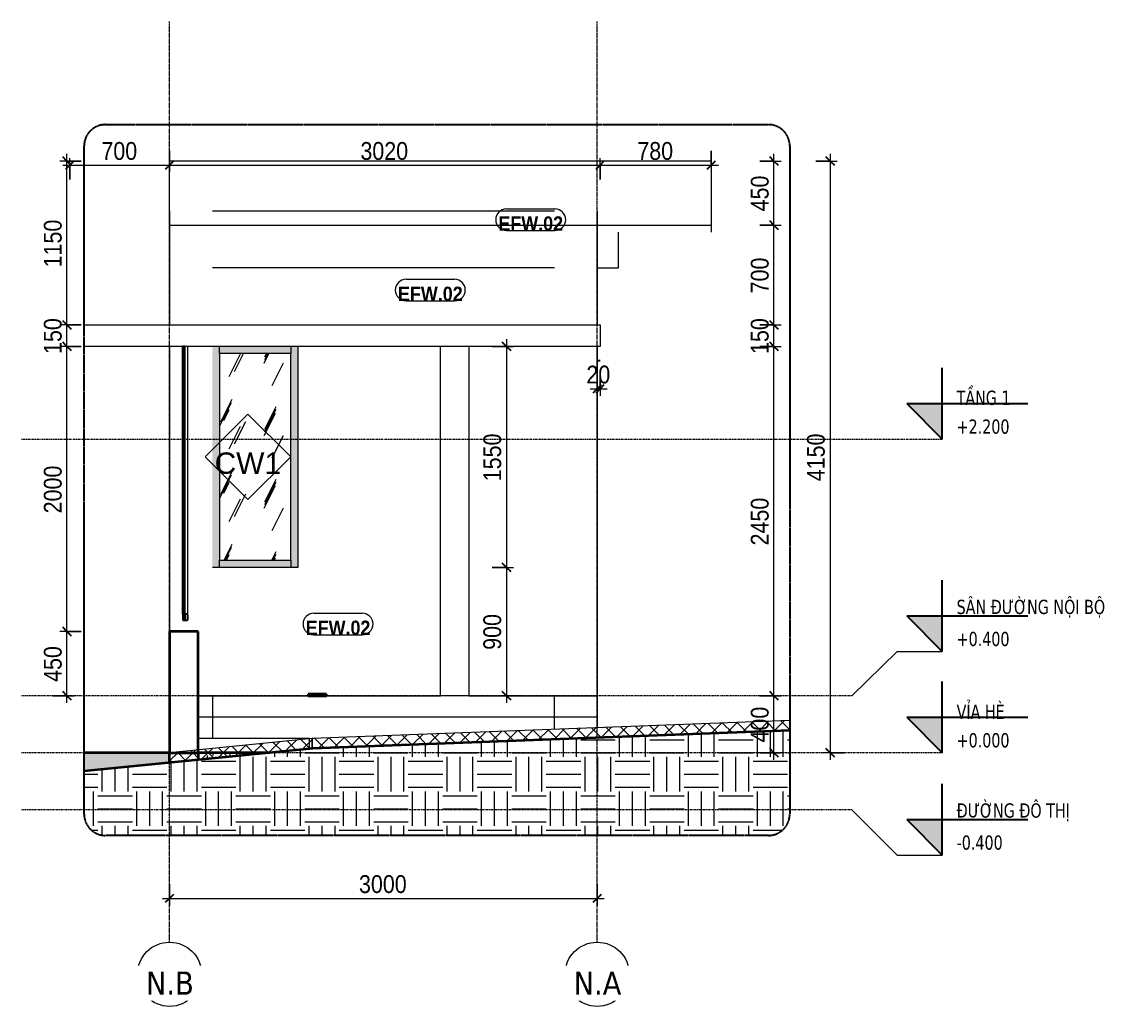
# Model space of a CAD drawing. Header units: millimetres. Extents: x 67230 to 175545, y -2320 to 85793.
# Drawn here: x 101937 to 109533, y -1779 to 5127 of the extents above; entities that cross this region are included whole.
import ezdxf

# ---------------------------------------------------------------- set-up
doc = ezdxf.new("R2010")
doc.units = ezdxf.units.MM
for name, pattern in [('Centre', [31.75, 6.35, -4.7625, 15.875, -4.7625]), ('Grid Line', [22.225, 12.7, -3.175, 3.175, -3.175]), ('Hidden', [7.14375, 4.7625, -2.38125])]:
    doc.linetypes.add(name, pattern=pattern)
for name, color, linetype, lineweight in [('A-ANNO-DIMS', 211, 'Continuous', 9), ('A-ANNO-DIMS-50', 211, 'Continuous', 9), ('A-ANNO-NOTE', 131, 'Continuous', 9), ('A-DETL-GENF', 92, 'Continuous', 18), ('A-DETL-GENF-2', 92, 'Hidden', 25), ('A-DETL-GENF-3', 9, 'Continuous', 18), ('A-DETL-MEDM', 33, 'Continuous', 35), ('A-DOOR', 31, 'Continuous', 18), ('A-DOOR-1', 31, 'Continuous', 25), ('A-FLOR', 192, 'Continuous', 18), ('A-FLOR-FNSH-1', 7, 'Continuous', 18), ('A-FLOR-FNSH-2', 250, 'Continuous', 35), ('A-FLOR-HRAL-3', 55, 'Continuous', 18), ('A-FLOR-HRAL-4', 135, 'Continuous', 25), ('A-FLOR-LEVL', 51, 'Continuous', 9), ('A-FLOR-LEVL-1', 51, 'Continuous', 25), ('A-FLOR-LEVL-2', 51, 'Centre', 9), ('A-FLOR-MCUT', 51, 'Continuous', 18), ('A-FLOR-PATT', 8, 'Continuous', 50), ('A-FLOR-PATT-1', 8, 'Continuous', 18), ('A-GLAZ-CURT', 52, 'Continuous', 18), ('A-GLAZ-CURT-2', 254, 'Continuous', 18), ('A-GLAZ-CWMG', 51, 'Continuous', 18), ('A-GLAZ-CWMG-2', 254, 'Continuous', 18), ('A-WALL', 113, 'Continuous', 18), ('A-WALL-3', 250, 'Continuous', 35), ('A-WALL-IDEN', 211, 'Continuous', 9), ('S-BEAM', 12, 'Continuous', 18), ('S-COLS', 52, 'Continuous', 18), ('S-GRID-1', 1, 'Grid Line', 9), ('S-GRID-IDEN', 1, 'Continuous', 9)]:
    doc.layers.add(name, color=color, linetype=linetype, lineweight=lineweight)
doc.styles.add('Arial_2', font='arial.ttf', dxfattribs={"height": 150})
doc.styles.add('Arial_B', font='arialbd.ttf', dxfattribs={"width": 0.9, "height": 100})
doc.styles.add('Tahoma_B', font='tahomabd.ttf', dxfattribs={"height": 162.5})
doc.styles.add('Tahoma_B_1', font='tahomabd.ttf', dxfattribs={"width": 0.85, "height": 100})
doc.styles.add('UTM Avo', font='', dxfattribs={"width": 0.9, "height": 125})
doc.styles.get('UTM Avo').set_extended_font_data('UTM Avo')
doc.dimstyles.new('1_Dim_chi_tiet_2_5_1', dxfattribs={"dimscale": 304.8, "dimtxt": 124.912619, "dimasz": 0.19685, "dimexe": 0.164042, "dimexo": 0.0625, "dimgap": 0.016404, "dimtad": 1, "dimdec": 0, "dimrnd": 5, "dimzin": 0, "dimdsep": 46, "dimtxsty": 'UTM Avo', "dimblk1": 'OBLIQUE', "dimblk2": 'OBLIQUE', "dimsah": 1, "dimcen": 0.09, "dimdle": 0.164042, "dimazin": 0, "dimtfac": 1, "dimtdec": 4, "dimtix": 1, "dimtmove": 0, "dimatfit": 3, "dimfxl": 0.328084, "dimfxlon": 1, "dimtvp": 1, "dimtolj": 1, "dimtzin": 0, "dimarcsym": 2})
pattern_1 = [(45, (182794.73, 0), (-53.03301, 53.03301), []), (135, (182794.73, 0), (-53.03301, -53.03301), [])]

# ---------------------------------------------------------------- blocks, each defined once
blk = doc.blocks.new('System Panel - Glazed-4717077-TKCS_NHÀ BẢO VỆ - MẶT ĐỨNG 3')
at = {"layer": 'A-GLAZ-CURT-2'}
h = blk.add_hatch(dxfattribs=at)
h.set_pattern_fill('FP_16', color=256, style=0, pattern_type=2)
h.set_pattern_definition([(63.435, (-4001.9, 34.78), (-0.0009, 508.0002), [177.488, -958.435]), (63.435, (-4509.9, 34.78), (-0.0009, 508.0002), [177.488, -958.435]), (63.435, (-3758.73, 132.92), (-0.0009, 508.0002), [177.488, -958.435]), (63.435, (-4266.73, 132.92), (-0.0009, 508.0002), [177.488, -958.435]), (63.435, (-3795.53, 98.28), (-0.0009, 508.0002), [177.488, -958.435]), (63.435, (-4303.53, 98.28), (-0.0009, 508.0002), [177.488, -958.435]), (63.435, (-3833.05, 296.7), (-0.0009, 508.0002), [86.267, -1049.655]), (63.435, (-4341.05, 296.7), (-0.0009, 508.0002), [86.267, -1049.655]), (63.435, (-3857.6, 265.98), (-0.0009, 508.0002), [177.488, -958.435]), (63.435, (-4365.6, 265.98), (-0.0009, 508.0002), [177.488, -958.435]), (63.435, (-3853.26, 288.03), (-0.0009, 508.0002), [177.488, -958.435]), (63.435, (-4361.26, 288.03), (-0.0009, 508.0002), [177.488, -958.435]), (63.435, (-4058.21, 191.31), (-0.0009, 508.0002), [177.488, -958.435]), (63.435, (-4566.21, 191.31), (-0.0009, 508.0002), [177.488, -958.435]), (63.435, (-4053.88, 217.3), (-0.0009, 508.0002), [177.488, -958.435]), (63.435, (-4561.88, 217.3), (-0.0009, 508.0002), [177.488, -958.435]), (63.435, (-4052.72, 236.03), (-0.0009, 508.0002), [177.488, -958.435]), (63.435, (-4560.72, 236.03), (-0.0009, 508.0002), [177.488, -958.435])])
h.paths.add_polyline_path([(-84068.2, 1350), (-83568.2, 1350), (-83568.2, 2800), (-84068.2, 2800), (-84068.2, 1932.1)])
at = {"layer": 'A-GLAZ-CURT'}
for p, q in [((-83568.2, 2800), (-84068.2, 2800)), ((-84068.2, 2800), (-84068.2, 1350)), ((-83568.2, 1350), (-83568.2, 2800)), ((-84068.2, 1350), (-83568.2, 1350))]:
    blk.add_line(p, q, dxfattribs=at)
blk = doc.blocks.new('Rectangular Mullion - 50 x 100mm-4717075-TKCS_NHÀ BẢO VỆ - MẶT ĐỨNG 3')
at = {"layer": 'A-GLAZ-CWMG-2'}
blk.add_hatch(color=256, dxfattribs=at).paths.add_polyline_path([(-83568.2, 2800), (-83568.2, 2850), (-84068.2, 2850), (-84068.2, 2800)])
at = {"layer": 'A-GLAZ-CWMG'}
for p, q in [((-84068.2, 2800), (-84068.2, 2850)), ((-83568.2, 2850), (-83568.2, 2800))]:
    blk.add_line(p, q, dxfattribs=at)
blk = doc.blocks.new('Rectangular Mullion - 50 x 100mm-4717076-TKCS_NHÀ BẢO VỆ - MẶT ĐỨNG 3')
at = {"layer": 'A-GLAZ-CWMG-2'}
blk.add_hatch(color=256, dxfattribs=at).paths.add_polyline_path([(-84010.9, 1300), (-83568.2, 1300), (-83568.2, 1350), (-84068.2, 1350), (-84068.2, 1300)])
at = {"layer": 'A-GLAZ-CWMG'}
for p, q in [((-84068.2, 1300), (-84068.2, 1350)), ((-83568.2, 1350), (-83568.2, 1300))]:
    blk.add_line(p, q, dxfattribs=at)
blk = doc.blocks.new('Rectangular Mullion - 50 x 100mm-2035485-TKCS_NHÀ BẢO VỆ - MẶT ĐỨNG 3')
at = {"layer": 'A-GLAZ-CWMG-2'}
blk.add_hatch(color=256, dxfattribs=at).paths.add_polyline_path([(-83568.2, 1300), (-83518.2, 1300), (-83518.2, 2850), (-83568.2, 2850), (-83568.2, 1337.5)])
at = {"layer": 'A-GLAZ-CWMG'}
for p, q in [((-83568.2, 2850), (-83568.2, 2800)), ((-83568.2, 1350), (-83568.2, 1300))]:
    blk.add_line(p, q, dxfattribs=at)
blk = doc.blocks.new('Rectangular Mullion - 50 x 100mm-2035486-TKCS_NHÀ BẢO VỆ - MẶT ĐỨNG 3')
at = {"layer": 'A-GLAZ-CWMG-2'}
blk.add_hatch(color=256, dxfattribs=at).paths.add_polyline_path([(-84118.2, 1300), (-84068.2, 1300), (-84068.2, 2850), (-84118.2, 2850), (-84118.2, 1350)])
at = {"layer": 'A-GLAZ-CWMG'}
for p, q in [((-84068.2, 2800), (-84068.2, 2850)), ((-84068.2, 1300), (-84068.2, 1350))]:
    blk.add_line(p, q, dxfattribs=at)
blk = doc.blocks.new('DOOR_CW_01 CANH MO-PANEL KINH - DIG_05-1000x2200-CỬA NHÔM KÍNH-2022776-TKCS_NHÀ BẢO VỆ - MẶT ĐỨNG 3')
at = {"layer": 'A-DOOR-1'}
blk.add_line((-81418.2, 2750), (-81398.2, 2750), dxfattribs=at)
blk = doc.blocks.new('NBS_CLDPhysicalSecuritySystems_MtlMeshPnlFncngSym_CLDModsecSecurusS3_InfillPanel - NBS_CLDPhysicalSecuritySystems_MtlMeshPnlFncngSym_CLDModsecSecurusS2_InfillPanel-4716033-TKCS_NHÀ BẢO VỆ - MẶT ĐỨNG 3')
at = {"layer": 'A-FLOR-HRAL-3'}
for p, q in [((-84329.2, 2850), (-84329.2, 971)), ((-84291.2, 971), (-84291.2, 2850)), ((-84324.2, 971), (-84329.2, 971)), ((-84291.2, 971), (-84294.2, 971))]:
    blk.add_line(p, q, dxfattribs=at)
at = {"layer": 'A-FLOR-HRAL-4'}
for p, q in [((-84324.2, 2850), (-84324.2, 930)), ((-84312.2, 2850), (-84324.2, 2850)), ((-84312.2, 930), (-84312.2, 2850)), ((-84324.2, 930), (-84312.2, 930)), ((-84294.2, 971), (-84312.2, 971)), ((-84312.2, 971), (-84312.2, 930)), ((-84312.2, 930), (-84294.2, 930)), ((-84291.2, 933), (-84291.2, 968))]:
    blk.add_line(p, q, dxfattribs=at)
for centre, start, end in [((-84294.2, 968), 0, 90), ((-84294.2, 933), 270, 0)]:
    blk.add_arc(centre, 3, start, end, dxfattribs=at)
blk = doc.blocks.new('BORDER VIEW - BORDER VIEW-2283814-TKCS_NHÀ BẢO VỆ - MẶT ĐỨNG 3')
at = {"layer": 'A-DETL-GENF-2'}
for p, q in [((-84868.2, 4405), (-80216.7, 4405)), ((-85018.2, -430), (-85018.2, 4255)), ((-80066.7, 4255), (-80066.7, -430)), ((-80216.7, -580), (-84868.2, -580))]:
    blk.add_line(p, q, dxfattribs=at)
for centre, start, end in [((-84868.2, 4255), 90, 180), ((-80216.7, 4255), 0, 90), ((-84868.2, -430), 180, 270), ((-80216.7, -430), 270, 0)]:
    blk.add_arc(centre, 150, start, end, dxfattribs=at)
blk = doc.blocks.new('Level - CAO ĐỘ LEVEL-350587-TKCS_NHÀ BẢO VỆ - MẶT ĐỨNG 3')
at = {"layer": 'A-FLOR-LEVL'}
blk.add_hatch(color=256, dxfattribs=at).paths.add_polyline_path([(-78996.7, 2450), (-78996.7, 2200), (-79246.7, 2450)])
at = {"layer": 'A-FLOR-LEVL-1'}
for p, q in [((-78996.7, 2200), (-78996.7, 2700)), ((-79246.7, 2450), (-78996.7, 2200)), ((-79246.7, 2450), (-78396.7, 2450))]:
    blk.add_line(p, q, dxfattribs=at)
blk = doc.blocks.new('Grid - M_Grid Head - Circle-353313-TKCS_NHÀ BẢO VỆ - MẶT ĐỨNG 3')
at = {"layer": 'S-GRID-IDEN'}
blk.add_circle((-84418.2, -1553.8), 225, dxfattribs=at)
blk = doc.blocks.new('DIMBLOCK45-TKCS_NHÀ BẢO VỆ - MẶT ĐỨNG 3')
at = {"layer": 'A-ANNO-DIMS-50'}
for p, q in [((107115.5, 400), (107265.5, 400)), ((107215.5, 400), (107115.5, 400)), ((107215.5, -50), (107215.5, 400)), ((107115.5, 0), (107265.5, 0)), ((107215.5, 0), (107115.5, 0))]:
    blk.add_line(p, q, dxfattribs=at)
at = {"layer": 'A-ANNO-DIMS-50', "lineweight": 25}
for p, q in [((107215.5, 400), (107185.5, 430)), ((107215.5, 400), (107245.5, 370)), ((107215.5, 0), (107185.5, 30)), ((107215.5, 0), (107245.5, -30))]:
    blk.add_line(p, q, dxfattribs=at)
at = {"layer": 'A-ANNO-DIMS-50', "color": 0, "insert": (107053.1, 71.6), "char_height": 125, "width": 308.118, "attachment_point": 1, "rotation": 90, "line_spacing_factor": 1.110334, "style": 'UTM Avo'}
blk.add_mtext('400', dxfattribs=at)
blk = doc.blocks.new('_Oblique')
at = {"color": 0, "linetype": 'ByBlock', "lineweight": -2}
blk.add_line((-0.5, -0.5), (0.5, 0.5), dxfattribs=at)
blk = doc.blocks.new('DIMBLOCK46-TKCS_NHÀ BẢO VỆ - MẶT ĐỨNG 3')
at = {"layer": 'A-ANNO-DIMS-50'}
for p, q in [((107115.5, 2850), (107265.5, 2850)), ((107215.5, 2850), (107115.5, 2850)), ((107215.5, 400), (107215.5, 2850)), ((107115.5, 400), (107265.5, 400)), ((107215.5, 400), (107115.5, 400))]:
    blk.add_line(p, q, dxfattribs=at)
at = {"layer": 'A-ANNO-DIMS-50', "lineweight": 25}
for p, q in [((107215.5, 2850), (107185.5, 2880)), ((107215.5, 2850), (107245.5, 2820)), ((107215.5, 400), (107185.5, 430)), ((107215.5, 400), (107245.5, 370))]:
    blk.add_line(p, q, dxfattribs=at)
at = {"layer": 'A-ANNO-DIMS-50', "color": 0, "insert": (107053.1, 1453.8), "char_height": 125, "width": 410.824, "attachment_point": 1, "rotation": 90, "line_spacing_factor": 1.110334, "style": 'UTM Avo'}
blk.add_mtext('2450', dxfattribs=at)
blk = doc.blocks.new('DIMBLOCK47-TKCS_NHÀ BẢO VỆ - MẶT ĐỨNG 3')
at = {"layer": 'A-ANNO-DIMS-50'}
for p, q in [((107115.5, 3000), (107265.5, 3000)), ((107215.5, 3000), (107115.5, 3000)), ((107215.5, 2850), (107215.5, 3000)), ((107115.5, 2850), (107265.5, 2850)), ((107215.5, 2850), (107115.5, 2850))]:
    blk.add_line(p, q, dxfattribs=at)
at = {"layer": 'A-ANNO-DIMS-50', "lineweight": 25}
for p, q in [((107215.5, 3000), (107185.5, 3030)), ((107215.5, 3000), (107245.5, 2970)), ((107215.5, 2850), (107185.5, 2880)), ((107215.5, 2850), (107245.5, 2820))]:
    blk.add_line(p, q, dxfattribs=at)
at = {"layer": 'A-ANNO-DIMS-50', "color": 0, "insert": (107053.1, 2796.6), "char_height": 125, "width": 308.118, "attachment_point": 1, "rotation": 90, "line_spacing_factor": 1.110334, "style": 'UTM Avo'}
blk.add_mtext('150', dxfattribs=at)
blk = doc.blocks.new('DIMBLOCK48-TKCS_NHÀ BẢO VỆ - MẶT ĐỨNG 3')
at = {"layer": 'A-ANNO-DIMS-50', "lineweight": 25}
for p, q in [((107215.5, 3700), (107185.5, 3730)), ((107215.5, 3700), (107245.5, 3670)), ((107215.5, 3000), (107185.5, 3030)), ((107215.5, 3000), (107245.5, 2970))]:
    blk.add_line(p, q, dxfattribs=at)
at = {"layer": 'A-ANNO-DIMS-50'}
for p, q in [((107115.5, 3700), (107265.5, 3700)), ((107215.5, 3700), (107115.5, 3700)), ((107215.5, 3000), (107215.5, 3700)), ((107115.5, 3000), (107265.5, 3000)), ((107215.5, 3000), (107115.5, 3000))]:
    blk.add_line(p, q, dxfattribs=at)
at = {"layer": 'A-ANNO-DIMS-50', "color": 0, "insert": (107053.1, 3221.6), "char_height": 125, "width": 308.118, "attachment_point": 1, "rotation": 90, "line_spacing_factor": 1.110334, "style": 'UTM Avo'}
blk.add_mtext('700', dxfattribs=at)
blk = doc.blocks.new('DIMBLOCK49-TKCS_NHÀ BẢO VỆ - MẶT ĐỨNG 3')
at = {"layer": 'A-ANNO-DIMS-50', "lineweight": 25}
for p, q in [((107215.5, 4150), (107185.5, 4180)), ((107215.5, 4150), (107245.5, 4120)), ((107215.5, 3700), (107185.5, 3730)), ((107215.5, 3700), (107245.5, 3670))]:
    blk.add_line(p, q, dxfattribs=at)
at = {"layer": 'A-ANNO-DIMS-50'}
for p, q in [((107215.5, 3700), (107215.5, 4200)), ((107115.5, 4150), (107265.5, 4150)), ((107215.5, 4150), (107115.5, 4150)), ((107115.5, 3700), (107265.5, 3700)), ((107215.5, 3700), (107115.5, 3700))]:
    blk.add_line(p, q, dxfattribs=at)
at = {"layer": 'A-ANNO-DIMS-50', "color": 0, "insert": (107053.1, 3796.6), "char_height": 125, "width": 308.118, "attachment_point": 1, "rotation": 90, "line_spacing_factor": 1.110334, "style": 'UTM Avo'}
blk.add_mtext('450', dxfattribs=at)
blk = doc.blocks.new('DIMBLOCK50-TKCS_NHÀ BẢO VỆ - MẶT ĐỨNG 3')
at = {"layer": 'A-ANNO-DIMS-50', "lineweight": 25}
for p, q in [((107609.2, 4150), (107579.2, 4180)), ((107609.2, 4150), (107639.2, 4120)), ((107609.2, 0), (107579.2, 30)), ((107609.2, 0), (107639.2, -30))]:
    blk.add_line(p, q, dxfattribs=at)
at = {"layer": 'A-ANNO-DIMS-50'}
for p, q in [((107609.2, 4200), (107609.2, -50)), ((107509.2, 4150), (107659.2, 4150)), ((107609.2, 4150), (107509.2, 4150)), ((107709.2, 0), (107559.2, 0)), ((107609.2, 0), (107709.2, 0))]:
    blk.add_line(p, q, dxfattribs=at)
at = {"layer": 'A-ANNO-DIMS-50', "color": 0, "insert": (107446.8, 1903.8), "char_height": 125, "width": 410.824, "attachment_point": 1, "rotation": 90, "line_spacing_factor": 1.110334, "style": 'UTM Avo'}
blk.add_mtext('4150', dxfattribs=at)
blk = doc.blocks.new('DIMBLOCK51-TKCS_NHÀ BẢO VỆ - MẶT ĐỨNG 3')
at = {"layer": 'A-ANNO-DIMS-50'}
for p, q in [((102975.2, -921.4), (102975.2, -1071.4)), ((102975.2, -1021.4), (102975.2, -921.4)), ((105975.2, -921.4), (105975.2, -1071.4)), ((105975.2, -1021.4), (105975.2, -921.4)), ((102925.2, -1021.4), (106025.2, -1021.4))]:
    blk.add_line(p, q, dxfattribs=at)
at = {"layer": 'A-ANNO-DIMS-50', "lineweight": 25}
for p, q in [((102975.2, -1021.4), (102945.2, -1051.4)), ((102975.2, -1021.4), (103005.2, -991.4)), ((105975.2, -1021.4), (105945.2, -1051.4)), ((105975.2, -1021.4), (106005.2, -991.4))]:
    blk.add_line(p, q, dxfattribs=at)
at = {"layer": 'A-ANNO-DIMS-50', "color": 0, "insert": (104304, -859), "char_height": 125, "width": 410.824, "attachment_point": 1, "line_spacing_factor": 1.110334, "style": 'UTM Avo'}
blk.add_mtext('3000', dxfattribs=at)
blk = doc.blocks.new('M_Wall Tag - 12mm-36223-TKCS_NHÀ BẢO VỆ - MẶT ĐỨNG 3')
at = {"layer": 'A-WALL-IDEN'}
for p, q in [((-84168.2, 2075), (-83868.2, 2375)), ((-83868.2, 2375), (-83568.2, 2075)), ((-84168.2, 2075), (-83868.2, 1775)), ((-83568.2, 2075), (-83868.2, 1775))]:
    blk.add_line(p, q, dxfattribs=at)
blk = doc.blocks.new('DIMBLOCK52-TKCS_NHÀ BẢO VỆ - MẶT ĐỨNG 3')
at = {"layer": 'A-ANNO-DIMS-50'}
for p, q in [((102355.3, 850), (102205.3, 850)), ((102255.3, 350), (102255.3, 850)), ((102255.3, 850), (102355.3, 850)), ((102155.3, 400), (102305.3, 400)), ((102255.3, 400), (102155.3, 400))]:
    blk.add_line(p, q, dxfattribs=at)
at = {"layer": 'A-ANNO-DIMS-50', "lineweight": 25}
for p, q in [((102255.3, 850), (102225.3, 880)), ((102255.3, 850), (102285.3, 820)), ((102255.3, 400), (102225.3, 430)), ((102255.3, 400), (102285.3, 370))]:
    blk.add_line(p, q, dxfattribs=at)
at = {"layer": 'A-ANNO-DIMS-50', "color": 0, "insert": (102092.9, 496.6), "char_height": 125, "width": 308.118, "attachment_point": 1, "rotation": 90, "line_spacing_factor": 1.110334, "style": 'UTM Avo'}
blk.add_mtext('450', dxfattribs=at)
blk = doc.blocks.new('DIMBLOCK53-TKCS_NHÀ BẢO VỆ - MẶT ĐỨNG 3')
at = {"layer": 'A-ANNO-DIMS-50'}
for p, q in [((102355.3, 2850), (102205.3, 2850)), ((102255.3, 850), (102255.3, 2850)), ((102255.3, 2850), (102355.3, 2850)), ((102355.3, 850), (102205.3, 850)), ((102255.3, 850), (102355.3, 850))]:
    blk.add_line(p, q, dxfattribs=at)
at = {"layer": 'A-ANNO-DIMS-50', "lineweight": 25}
for p, q in [((102255.3, 2850), (102225.3, 2880)), ((102255.3, 2850), (102285.3, 2820)), ((102255.3, 850), (102225.3, 880)), ((102255.3, 850), (102285.3, 820))]:
    blk.add_line(p, q, dxfattribs=at)
at = {"layer": 'A-ANNO-DIMS-50', "color": 0, "insert": (102092.9, 1678.8), "char_height": 125, "width": 410.824, "attachment_point": 1, "rotation": 90, "line_spacing_factor": 1.110334, "style": 'UTM Avo'}
blk.add_mtext('2000', dxfattribs=at)
blk = doc.blocks.new('DIMBLOCK54-TKCS_NHÀ BẢO VỆ - MẶT ĐỨNG 3')
at = {"layer": 'A-ANNO-DIMS-50'}
for p, q in [((102355.3, 3000), (102205.3, 3000)), ((102255.3, 2850), (102255.3, 3000)), ((102255.3, 3000), (102355.3, 3000)), ((102355.3, 2850), (102205.3, 2850)), ((102255.3, 2850), (102355.3, 2850))]:
    blk.add_line(p, q, dxfattribs=at)
at = {"layer": 'A-ANNO-DIMS-50', "lineweight": 25}
for p, q in [((102255.3, 3000), (102225.3, 3030)), ((102255.3, 3000), (102285.3, 2970)), ((102255.3, 2850), (102225.3, 2880)), ((102255.3, 2850), (102285.3, 2820))]:
    blk.add_line(p, q, dxfattribs=at)
at = {"layer": 'A-ANNO-DIMS-50', "color": 0, "insert": (102092.9, 2796.6), "char_height": 125, "width": 308.118, "attachment_point": 1, "rotation": 90, "line_spacing_factor": 1.110334, "style": 'UTM Avo'}
blk.add_mtext('150', dxfattribs=at)
blk = doc.blocks.new('DIMBLOCK55-TKCS_NHÀ BẢO VỆ - MẶT ĐỨNG 3')
at = {"layer": 'A-ANNO-DIMS-50', "lineweight": 25}
for p, q in [((102255.3, 4150), (102225.3, 4180)), ((102255.3, 4150), (102285.3, 4120)), ((102255.3, 3000), (102225.3, 3030)), ((102255.3, 3000), (102285.3, 2970))]:
    blk.add_line(p, q, dxfattribs=at)
at = {"layer": 'A-ANNO-DIMS-50'}
for p, q in [((102255.3, 3000), (102255.3, 4200)), ((102355.3, 4150), (102205.3, 4150)), ((102255.3, 4150), (102355.3, 4150)), ((102355.3, 3000), (102205.3, 3000)), ((102255.3, 3000), (102355.3, 3000))]:
    blk.add_line(p, q, dxfattribs=at)
at = {"layer": 'A-ANNO-DIMS-50', "color": 0, "insert": (102092.9, 3403.8), "char_height": 125, "width": 410.824, "attachment_point": 1, "rotation": 90, "line_spacing_factor": 1.110334, "style": 'UTM Avo'}
blk.add_mtext('1150', dxfattribs=at)
blk = doc.blocks.new('DIMBLOCK56-TKCS_NHÀ BẢO VỆ - MẶT ĐỨNG 3')
at = {"layer": 'A-ANNO-DIMS-50'}
for p, q in [((102975.2, 4220.7), (102975.2, 4070.7)), ((102975.2, 4120.7), (102975.2, 4220.7)), ((102225.2, 4120.7), (102975.2, 4120.7)), ((102275.2, 4020.7), (102275.2, 4170.7)), ((102275.2, 4120.7), (102275.2, 4020.7))]:
    blk.add_line(p, q, dxfattribs=at)
at = {"layer": 'A-ANNO-DIMS-50', "lineweight": 25}
for p, q in [((102275.2, 4120.7), (102245.2, 4090.7)), ((102275.2, 4120.7), (102305.2, 4150.7)), ((102975.2, 4120.7), (102945.2, 4090.7)), ((102975.2, 4120.7), (103005.2, 4150.7))]:
    blk.add_line(p, q, dxfattribs=at)
at = {"layer": 'A-ANNO-DIMS-50', "color": 0, "insert": (102496.8, 4283.1), "char_height": 125, "width": 308.118, "attachment_point": 1, "line_spacing_factor": 1.110334, "style": 'UTM Avo'}
blk.add_mtext('700', dxfattribs=at)
blk = doc.blocks.new('DIMBLOCK57-TKCS_NHÀ BẢO VỆ - MẶT ĐỨNG 3')
at = {"layer": 'A-ANNO-DIMS-50'}
for p, q in [((102975.2, 4220.7), (102975.2, 4070.7)), ((102975.2, 4120.7), (102975.2, 4220.7)), ((102975.2, 4120.7), (105995.2, 4120.7)), ((105995.2, 4020.7), (105995.2, 4170.7)), ((105995.2, 4120.7), (105995.2, 4020.7))]:
    blk.add_line(p, q, dxfattribs=at)
at = {"layer": 'A-ANNO-DIMS-50', "lineweight": 25}
for p, q in [((102975.2, 4120.7), (102945.2, 4090.7)), ((102975.2, 4120.7), (103005.2, 4150.7)), ((105995.2, 4120.7), (105965.2, 4090.7)), ((105995.2, 4120.7), (106025.2, 4150.7))]:
    blk.add_line(p, q, dxfattribs=at)
at = {"layer": 'A-ANNO-DIMS-50', "color": 0, "insert": (104314, 4283.1), "char_height": 125, "width": 410.824, "attachment_point": 1, "line_spacing_factor": 1.110334, "style": 'UTM Avo'}
blk.add_mtext('3020', dxfattribs=at)
blk = doc.blocks.new('DIMBLOCK58-TKCS_NHÀ BẢO VỆ - MẶT ĐỨNG 3')
at = {"layer": 'A-ANNO-DIMS-50'}
for p, q in [((106775.2, 4220.7), (106775.2, 4070.7)), ((106775.2, 4120.7), (106775.2, 4220.7)), ((105995.2, 4020.7), (105995.2, 4170.7)), ((105995.2, 4120.7), (106825.2, 4120.7)), ((105995.2, 4120.7), (105995.2, 4020.7))]:
    blk.add_line(p, q, dxfattribs=at)
at = {"layer": 'A-ANNO-DIMS-50', "lineweight": 25}
for p, q in [((105995.2, 4120.7), (105965.2, 4090.7)), ((105995.2, 4120.7), (106025.2, 4150.7)), ((106775.2, 4120.7), (106745.2, 4090.7)), ((106775.2, 4120.7), (106805.2, 4150.7))]:
    blk.add_line(p, q, dxfattribs=at)
at = {"layer": 'A-ANNO-DIMS-50', "color": 0, "insert": (106256.8, 4283.1), "char_height": 125, "width": 308.118, "attachment_point": 1, "line_spacing_factor": 1.110334, "style": 'UTM Avo'}
blk.add_mtext('780', dxfattribs=at)
blk = doc.blocks.new('DIMBLOCK59-TKCS_NHÀ BẢO VỆ - MẶT ĐỨNG 3')
at = {"layer": 'A-ANNO-DIMS-50'}
for p, q in [((105338.8, 2900), (105338.8, 1300)), ((105238.8, 2850), (105388.8, 2850)), ((105338.8, 2850), (105238.8, 2850)), ((105238.8, 1300), (105388.8, 1300)), ((105338.8, 1300), (105238.8, 1300))]:
    blk.add_line(p, q, dxfattribs=at)
at = {"layer": 'A-ANNO-DIMS-50', "lineweight": 25}
for p, q in [((105338.8, 2850), (105308.8, 2880)), ((105338.8, 2850), (105368.8, 2820)), ((105338.8, 1300), (105308.8, 1330)), ((105338.8, 1300), (105368.8, 1270))]:
    blk.add_line(p, q, dxfattribs=at)
at = {"layer": 'A-ANNO-DIMS-50', "color": 0, "insert": (105176.4, 1903.8), "char_height": 125, "width": 410.824, "attachment_point": 1, "rotation": 90, "line_spacing_factor": 1.110334, "style": 'UTM Avo'}
blk.add_mtext('1550', dxfattribs=at)
blk = doc.blocks.new('DIMBLOCK60-TKCS_NHÀ BẢO VỆ - MẶT ĐỨNG 3')
at = {"layer": 'A-ANNO-DIMS-50'}
for p, q in [((105238.8, 1300), (105388.8, 1300)), ((105338.8, 1300), (105238.8, 1300)), ((105338.8, 1300), (105338.8, 350)), ((105438.8, 400), (105288.8, 400)), ((105338.8, 400), (105438.8, 400))]:
    blk.add_line(p, q, dxfattribs=at)
at = {"layer": 'A-ANNO-DIMS-50', "lineweight": 25}
for p, q in [((105338.8, 1300), (105308.8, 1330)), ((105338.8, 1300), (105368.8, 1270)), ((105338.8, 400), (105308.8, 430)), ((105338.8, 400), (105368.8, 370))]:
    blk.add_line(p, q, dxfattribs=at)
at = {"layer": 'A-ANNO-DIMS-50', "color": 0, "insert": (105176.4, 721.6), "char_height": 125, "width": 308.118, "attachment_point": 1, "rotation": 90, "line_spacing_factor": 1.110334, "style": 'UTM Avo'}
blk.add_mtext('900', dxfattribs=at)
blk = doc.blocks.new('DIMBLOCK61-TKCS_NHÀ BẢO VỆ - MẶT ĐỨNG 3')
at = {"layer": 'A-ANNO-DIMS-50'}
for p, q in [((105975.2, 2652.6), (105975.2, 2502.6)), ((105975.2, 2552.6), (105975.2, 2652.6)), ((105995.2, 2652.6), (105995.2, 2502.6)), ((105995.2, 2552.6), (105995.2, 2652.6)), ((105925.2, 2552.6), (106045.2, 2552.6))]:
    blk.add_line(p, q, dxfattribs=at)
at = {"layer": 'A-ANNO-DIMS-50', "lineweight": 25}
for p, q in [((105975.2, 2552.6), (105945.2, 2522.6)), ((105995.2, 2552.6), (105965.2, 2522.6)), ((105975.2, 2552.6), (106005.2, 2582.6)), ((105995.2, 2552.6), (106025.2, 2582.6))]:
    blk.add_line(p, q, dxfattribs=at)
at = {"layer": 'A-ANNO-DIMS-50', "color": 0, "insert": (105899.6, 2715), "char_height": 125, "width": 205.412, "attachment_point": 1, "line_spacing_factor": 1.110334, "style": 'UTM Avo'}
blk.add_mtext('20', dxfattribs=at)
blk = doc.blocks.new('NCV_GHI CHU VAT LIEU HOAN THIEN - NCV_GHI CHU VAT LIEU HOAN THIEN-2360914-TKCS_NHÀ BẢO VỆ - MẶT ĐỨNG 3')
at = {"layer": 'A-ANNO-NOTE'}
for p, q in [((-82759, 3320.4), (-82418.9, 3320.4)), ((-82759, 3169.5), (-82418.9, 3169.5))]:
    blk.add_line(p, q, dxfattribs=at)
for centre, start, end in [((-82759, 3245), 90, 270), ((-82418.9, 3245), 270, 90)]:
    blk.add_arc(centre, 75.5, start, end, dxfattribs=at)

msp = doc.modelspace()

# ---------------------------------------------------------------- hatches: boundary and pattern name
at = {"layer": 'A-DETL-GENF-3'}
h = msp.add_hatch(dxfattribs=at)
h.set_pattern_fill('FP_17', color=256, style=0, pattern_type=2)
h.set_pattern_definition([(0, (182794.73, 0), (241.935, 241.935), [241.935, -241.935]), (0, (182794.73, 90.73), (241.935, 241.935), [241.935, -241.935]), (0, (182794.73, 181.45), (241.935, 241.935), [241.935, -241.935]), (90, (182824.97, 211.7), (-241.935, 241.935), [241.935, -241.935]), (90, (182915.7, 211.7), (-241.935, 241.935), [241.935, -241.935]), (90, (183006.42, 211.7), (-241.935, 241.935), [241.935, -241.935])])
h.paths.add_polyline_path([(107176.7, -580), (107215.6, -574.9), (107251.7, -559.9), (107282.8, -536.1), (107306.6, -505), (107321.6, -468.8), (107326.7, -430), (107326.7, 155.9), (103980, 30.1), (102375.2, -130.3), (102375.2, -430), (102380.3, -468.8), (102395.3, -505), (102419.1, -536.1), (102450.2, -559.9), (102486.3, -574.9), (102525.2, -580), (106767.7, -580)])
at = {"layer": 'A-FLOR-PATT'}
msp.add_hatch(color=256, dxfattribs=at).paths.add_polyline_path([(102375.2, -130.3), (102975.2, -70.3), (102975.2, 0), (102375.2, 0), (102375.2, -24.4)])
at = {"layer": 'A-FLOR-PATT-1'}
h = msp.add_hatch(dxfattribs=at)
h.set_pattern_fill('FP_14', color=256, style=0, pattern_type=2)
h.set_pattern_definition(pattern_1)
h.paths.add_polyline_path([(103975.2, 30), (107326.7, 155.9), (107326.7, 226), (103975.2, 100), (103975.2, 30.1)])
h = msp.add_hatch(dxfattribs=at)
h.set_pattern_fill('FP_14', color=256, style=0, pattern_type=2)
h.set_pattern_definition(pattern_1)
h.paths.add_polyline_path([(102975.2, -70.3), (103975.2, 30.1), (103975.2, 100), (102975.2, 0)])
h = msp.add_hatch(dxfattribs=at)
h.set_pattern_fill('FP_15', color=256, style=0, pattern_type=2)
h.set_pattern_definition([(0, (182794.73, 0), (158.75, 158.75), [158.75, -158.75]), (0, (182794.73, 59.53), (158.75, 158.75), [158.75, -158.75]), (0, (182794.73, 119.06), (158.75, 158.75), [158.75, -158.75]), (90, (182814.57, 138.9), (-158.75, 158.75), [158.75, -158.75]), (90, (182874.1, 138.9), (-158.75, 158.75), [158.75, -158.75]), (90, (182933.64, 138.9), (-158.75, 158.75), [158.75, -158.75])])
h.paths.add_polyline_path([(103175.2, -50.3), (103678.7, 0), (103175.2, 0)])

# ---------------------------------------------------------------- linework, layer by layer
at = {"layer": 'A-DETL-MEDM'}
for p, q in [((107326.7, 155.9), (103980, 30.1)), ((103980, 30.1), (102375.2, -130.3))]:
    msp.add_line(p, q, dxfattribs=at)
at = {"layer": 'A-FLOR'}
for p, q in [((102975.2, 3700), (102975.2, 3650)), ((106775.2, 3700), (106775.2, 3650)), ((102375.2, 3000), (105995.2, 3000)), ((105995.2, 3000), (105995.2, 2850)), ((103069.2, 2850), (102375.2, 2850)), ((105995.2, 2850), (103081.2, 2850)), ((103175.2, 400), (103946.5, 400)), ((104076.5, 400), (104875.2, 400)), ((105075.2, 400), (105975.2, 400)), ((105975.2, 400), (105975.2, 250)), ((105975.2, 250), (103175.2, 250))]:
    msp.add_line(p, q, dxfattribs=at)
at = {"layer": 'A-FLOR-FNSH-1'}
for p, q in [((107326.7, 226), (103975.2, 100)), ((103975.2, 100), (102975.2, 0)), ((103956.5, 100), (103175.2, 100)), ((103956.5, 27.8), (103956.5, 100)), ((103975.2, 29.7), (103975.2, 100)), ((103975.2, 100), (103975.2, 30)), ((102975.2, 0), (102975.2, -70.3))]:
    msp.add_line(p, q, dxfattribs=at)
at = {"layer": 'A-FLOR-FNSH-2'}
for p, q in [((104076.5, 410), (103946.5, 410)), ((103946.5, 410), (103946.5, 400)), ((103946.5, 400), (104076.5, 400)), ((104076.5, 400), (104076.5, 410)), ((102975.2, 0), (102375.2, 0)), ((102975.2, -70.3), (102975.2, 0)), ((103175.2, 0), (103175.2, -50.3)), ((103678.7, 0), (103175.2, 0))]:
    msp.add_line(p, q, dxfattribs=at)
at = {"layer": 'A-FLOR-LEVL'}
for p, q in [((107761.7, 400), (108079.2, 710.4)), ((108079.2, 710.4), (108396.7, 710.4)), ((107761.7, -400), (108079.2, -717.5)), ((108079.2, -717.5), (108396.7, -717.5))]:
    msp.add_line(p, q, dxfattribs=at)
at = {"layer": 'A-FLOR-LEVL-2'}
for p, q in [((101937.2, 2200), (108396.7, 2200)), ((107761.7, 400), (101937.2, 400)), ((108396.7, 0), (101937.2, 0)), ((107761.7, -400), (101937.2, -400))]:
    msp.add_line(p, q, dxfattribs=at)
at = {"layer": 'A-FLOR-MCUT'}
msp.add_line((103980, 30.1), (103975.2, 30), dxfattribs=at)
at = {"layer": 'A-WALL'}
for p, q in [((102975.2, 3700), (102975.2, 4150)), ((106775.2, 4150), (102975.2, 4150)), ((106775.2, 4150), (106775.2, 3700)), ((102975.2, 3700), (106775.2, 3700)), ((103875.2, 2850), (103875.2, 1300)), ((104875.2, 400), (104875.2, 2850)), ((105075.2, 2850), (105075.2, 400)), ((103875.2, 1300), (103275.2, 1300)), ((105075.2, 400), (104875.2, 400))]:
    msp.add_line(p, q, dxfattribs=at)
at = {"layer": 'A-WALL-3'}
for p, q in [((102975.2, 850), (102975.2, 0)), ((103175.2, 850), (102975.2, 850)), ((103175.2, 0), (103175.2, 850)), ((102975.2, 0), (103175.2, 0))]:
    msp.add_line(p, q, dxfattribs=at)
at = {"layer": 'S-BEAM'}
for p, q in [((103275.2, 3800), (105675.2, 3800)), ((106125.2, 3400), (106125.2, 3650)), ((105675.2, 3400), (103275.2, 3400)), ((105975.2, 3400), (106125.2, 3400)), ((103275.2, 400), (103946.5, 400)), ((103275.2, 400), (103275.2, 100)), ((104076.5, 400), (104875.2, 400)), ((105075.2, 400), (105675.2, 400)), ((105675.2, 163.9), (105675.2, 400))]:
    msp.add_line(p, q, dxfattribs=at)
at = {"layer": 'S-COLS'}
for p, q in [((102975.2, 3800), (102975.2, 3000)), ((105975.2, 3800), (105975.2, 3000)), ((102975.2, 2850), (102975.2, 850)), ((105975.2, 2850), (105975.2, 175.2))]:
    msp.add_line(p, q, dxfattribs=at)
at = {"layer": 'S-GRID-1'}
for p, q in [((102975.2, 3877.4), (102975.2, 5127.4)), ((105975.2, 3877.4), (105975.2, 5127.4)), ((102975.2, -78.8), (102975.2, 3877.4)), ((105975.2, -78.8), (105975.2, 3877.4)), ((102975.2, -1328.8), (102975.2, -78.8)), ((105975.2, -1328.8), (105975.2, -78.8))]:
    msp.add_line(p, q, dxfattribs=at)

# ---------------------------------------------------------------- block references
at = {"layer": 'A-ANNO-NOTE'}
for p in [(188097.9, 493.3), (187393.4, 0), (186746, -2342.2)]:
    msp.add_blockref('NCV_GHI CHU VAT LIEU HOAN THIEN - NCV_GHI CHU VAT LIEU HOAN THIEN-2360914-TKCS_NHÀ BẢO VỆ - MẶT ĐỨNG 3', p, dxfattribs=at)
at = {"layer": 'A-DETL-GENF'}
msp.add_blockref('BORDER VIEW - BORDER VIEW-2283814-TKCS_NHÀ BẢO VỆ - MẶT ĐỨNG 3', (187393.4, 0), dxfattribs=at)
at = {"layer": 'A-DOOR'}
msp.add_blockref('DOOR_CW_01 CANH MO-PANEL KINH - DIG_05-1000x2200-CỬA NHÔM KÍNH-2022776-TKCS_NHÀ BẢO VỆ - MẶT ĐỨNG 3', (187393.4, 0), dxfattribs=at)
at = {"layer": 'A-FLOR-HRAL-3'}
msp.add_blockref('NBS_CLDPhysicalSecuritySystems_MtlMeshPnlFncngSym_CLDModsecSecurusS3_InfillPanel - NBS_CLDPhysicalSecuritySystems_MtlMeshPnlFncngSym_CLDModsecSecurusS2_InfillPanel-4716033-TKCS_NHÀ BẢO VỆ - MẶT ĐỨNG 3', (187393.4, 0), dxfattribs=at)
at = {"layer": 'A-FLOR-LEVL-1'}
for p in [(187393.4, 0), (187393.4, -1489.6), (187393.4, -2200), (187393.4, -2917.5)]:
    msp.add_blockref('Level - CAO ĐỘ LEVEL-350587-TKCS_NHÀ BẢO VỆ - MẶT ĐỨNG 3', p, dxfattribs=at)
at = {"layer": 'A-GLAZ-CURT'}
msp.add_blockref('System Panel - Glazed-4717077-TKCS_NHÀ BẢO VỆ - MẶT ĐỨNG 3', (187393.4, 0), dxfattribs=at)
at = {"layer": 'A-GLAZ-CWMG'}
for name in ['Rectangular Mullion - 50 x 100mm-2035486-TKCS_NHÀ BẢO VỆ - MẶT ĐỨNG 3', 'Rectangular Mullion - 50 x 100mm-4717075-TKCS_NHÀ BẢO VỆ - MẶT ĐỨNG 3', 'Rectangular Mullion - 50 x 100mm-2035485-TKCS_NHÀ BẢO VỆ - MẶT ĐỨNG 3', 'Rectangular Mullion - 50 x 100mm-4717076-TKCS_NHÀ BẢO VỆ - MẶT ĐỨNG 3']:
    msp.add_blockref(name, (187393.4, 0), dxfattribs=at)
at = {"layer": 'A-WALL-IDEN'}
msp.add_blockref('M_Wall Tag - 12mm-36223-TKCS_NHÀ BẢO VỆ - MẶT ĐỨNG 3', (187393.4, 0), dxfattribs=at)
at = {"layer": 'S-GRID-IDEN'}
for p in [(187393.4, 0), (190393.4, 0)]:
    msp.add_blockref('Grid - M_Grid Head - Circle-353313-TKCS_NHÀ BẢO VỆ - MẶT ĐỨNG 3', p, dxfattribs=at)

# ---------------------------------------------------------------- texts
at = {"layer": 'A-ANNO-NOTE', "char_height": 100, "width": 461.25, "attachment_point": 5, "line_spacing_factor": 0.936439, "style": 'Arial_B'}
for insert in [(105509, 3711.1), (104804.5, 3217.9), (104157.1, 875.7)]:
    msp.add_mtext('\\pt2.25,4.5,6.75,9,11.25,13.5,15.75,18,20.25,22.5,24.75,27,29.25,31.5,33.75,36,38.25,40.5,42.75,45,47.25,49.5,51.75,54,56.25,58.5,60.75,63,65.25,67.5,69.75,72;EFW.02', dxfattribs=dict(at, insert=insert))
at = {"layer": 'A-FLOR-LEVL', "char_height": 100, "line_spacing_factor": 0.996129, "style": 'Tahoma_B_1'}
for s, insert, width, attachment_point in [('\\pt510,1020,1530,2040,2550,3060,3570,4080,4590,5100,5610,6120,6630,7140,7650,8160,8670,9180,9690,10200,10710,11220,11730,12240,12750,13260,13770,14280,14790,15300,15810,16320;TẦNG 1', (108497, 2437.2), 452.625, 7), ('\\pt212.5,425,637.5,850,1062.5,1275,1487.5,1700,1912.5,2125,2337.5,2550,2762.5,2975,3187.5,3400,3612.5,3825,4037.5,4250,4462.5,4675,4887.5,5100,5312.5,5525,5737.5,5950,6162.5,6375,6587.5,6800;+2.200', (108497, 2337.5), 441.575, 1), ('\\pt510,1020,1530,2040,2550,3060,3570,4080,4590,5100,5610,6120,6630,7140,7650,8160,8670,9180,9690,10200,10710,11220,11730,12240,12750,13260,13770,14280,14790,15300,15810,16320;SÂN ĐƯỜNG NỘI BỘ', (108497, 947.6), 1256.725, 7), ('\\pt212.5,425,637.5,850,1062.5,1275,1487.5,1700,1912.5,2125,2337.5,2550,2762.5,2975,3187.5,3400,3612.5,3825,4037.5,4250,4462.5,4675,4887.5,5100,5312.5,5525,5737.5,5950,6162.5,6375,6587.5,6800;+0.400', (108497, 847.9), 441.575, 1), ('\\pt510,1020,1530,2040,2550,3060,3570,4080,4590,5100,5610,6120,6630,7140,7650,8160,8670,9180,9690,10200,10710,11220,11730,12240,12750,13260,13770,14280,14790,15300,15810,16320;VỈA HÈ', (108497, 237.2), 427.55, 7), ('\\pt212.5,425,637.5,850,1062.5,1275,1487.5,1700,1912.5,2125,2337.5,2550,2762.5,2975,3187.5,3400,3612.5,3825,4037.5,4250,4462.5,4675,4887.5,5100,5312.5,5525,5737.5,5950,6162.5,6375,6587.5,6800;+0.000', (108497, 137.5), 441.575, 1), ('\\pt510,1020,1530,2040,2550,3060,3570,4080,4590,5100,5610,6120,6630,7140,7650,8160,8670,9180,9690,10200,10710,11220,11730,12240,12750,13260,13770,14280,14790,15300,15810,16320;ĐƯỜNG ĐÔ THỊ', (108497, -480.3), 958.8, 7), ('\\pt212.5,425,637.5,850,1062.5,1275,1487.5,1700,1912.5,2125,2337.5,2550,2762.5,2975,3187.5,3400,3612.5,3825,4037.5,4250,4462.5,4675,4887.5,5100,5312.5,5525,5737.5,5950,6162.5,6375,6587.5,6800;-0.400', (108497, -580), 396.525, 1)]:
    msp.add_mtext(s, dxfattribs=dict(at, insert=insert, width=width, attachment_point=attachment_point))
at = {"layer": 'A-WALL-IDEN', "insert": (103524, 2029.9), "char_height": 150, "width": 486, "attachment_point": 5, "line_spacing_factor": 0.936439, "style": 'Arial_2'}
msp.add_mtext('\\pt634.9995,1270.0005,1905,2539.9995,3175.0005,3810,4444.9995,5080.0005,5715,6349.9995,6985.0005,7620,8254.9995,8890.0005,9525,10159.9995,10795.0005,11430,12064.9995,12700.0005,13335,13969.9995,14605.0005,15240,15874.9995,16510.0005,17145,17779.9995,18415.0005,19050,19684.9995,20320.0005;CW1', dxfattribs=at)

# ---------------------------------------------------------------- dimensions: what is measured, and where the dimension line sits
at = {"layer": 'A-ANNO-DIMS'}
for base, p1, p2, override, picture, middle in [((102975.2, 4120.7), (102275.2, 4020.7), (102975.2, 4220.7), {"dimpost": '<>', "dimfxl": 728.010989}, 'DIMBLOCK56-TKCS_NHÀ BẢO VỆ - MẶT ĐỨNG 3', (102625.2, 4190.4)), ((105995.2, 4120.7), (102975.2, 4220.7), (105995.2, 4020.7), {"dimpost": '<>', "dimfxl": 3026.61527}, 'DIMBLOCK57-TKCS_NHÀ BẢO VỆ - MẶT ĐỨNG 3', (104485.2, 4190.4)), ((106775.2, 4120.7), (105995.2, 4020.7), (106775.2, 4220.7), {"dimpost": '<>', "dimfxl": 805.232886}, 'DIMBLOCK58-TKCS_NHÀ BẢO VỆ - MẶT ĐỨNG 3', (106385.2, 4190.4)), ((105995.2, 2552.6), (105975.2, 2652.6), (105995.2, 2652.6), {"dimpost": '<>', "dimfxl": 20}, 'DIMBLOCK61-TKCS_NHÀ BẢO VỆ - MẶT ĐỨNG 3', (105985.2, 2622.3)), ((105975.2, -1021.4), (102975.2, -921.4), (105975.2, -921.4), {"dimpost": '<>', "dimfxl": 3000}, 'DIMBLOCK51-TKCS_NHÀ BẢO VỆ - MẶT ĐỨNG 3', (104475.2, -951.7))]:
    dim = msp.add_linear_dim(base=base, p1=p1, p2=p2, dimstyle='1_Dim_chi_tiet_2_5_1', override=override, dxfattribs=at)
    dim.commit()
    dim.dimension.update_dxf_attribs({"geometry": picture, "text_midpoint": middle})
for base, p1, p2, override, picture, middle in [((102255.3, 4150), (102355.3, 3000), (102355.3, 4150), {"dimpost": '<>', "dimfxl": 1150}, 'DIMBLOCK55-TKCS_NHÀ BẢO VỆ - MẶT ĐỨNG 3', (102185.6, 3575)), ((107215.5, 4150), (107115.5, 3700), (107115.5, 4150), {"dimpost": '<>', "dimfxl": 450}, 'DIMBLOCK49-TKCS_NHÀ BẢO VỆ - MẶT ĐỨNG 3', (107145.8, 3925)), ((107609.2, 0), (107509.2, 4150), (107709.2, 0), {"dimpost": '<>', "dimfxl": 4154.816482}, 'DIMBLOCK50-TKCS_NHÀ BẢO VỆ - MẶT ĐỨNG 3', (107539.5, 2075)), ((107215.5, 3700), (107115.5, 3000), (107115.5, 3700), {"dimpost": '<>', "dimfxl": 700}, 'DIMBLOCK48-TKCS_NHÀ BẢO VỆ - MẶT ĐỨNG 3', (107145.8, 3350)), ((102255.3, 3000), (102355.3, 2850), (102355.3, 3000), {"dimpost": '<>', "dimfxl": 150}, 'DIMBLOCK54-TKCS_NHÀ BẢO VỆ - MẶT ĐỨNG 3', (102185.6, 2925)), ((107215.5, 3000), (107115.5, 2850), (107115.5, 3000), {"dimpost": '<>', "dimfxl": 150}, 'DIMBLOCK47-TKCS_NHÀ BẢO VỆ - MẶT ĐỨNG 3', (107145.8, 2925)), ((105338.8, 1300), (105238.8, 2850), (105238.8, 1300), {"dimpost": '<>', "dimfxl": 1550}, 'DIMBLOCK59-TKCS_NHÀ BẢO VỆ - MẶT ĐỨNG 3', (105269.1, 2075)), ((102255.3, 2850), (102355.3, 850), (102355.3, 2850), {"dimpost": '<>', "dimfxl": 2000}, 'DIMBLOCK53-TKCS_NHÀ BẢO VỆ - MẶT ĐỨNG 3', (102185.6, 1850)), ((107215.5, 2850), (107115.5, 400), (107115.5, 2850), {"dimpost": '<>', "dimfxl": 2450}, 'DIMBLOCK46-TKCS_NHÀ BẢO VỆ - MẶT ĐỨNG 3', (107145.8, 1625)), ((105338.8, 400), (105238.8, 1300), (105438.8, 400), {"dimpost": '<>', "dimfxl": 921.954446}, 'DIMBLOCK60-TKCS_NHÀ BẢO VỆ - MẶT ĐỨNG 3', (105269.1, 850)), ((102255.3, 850), (102155.3, 400), (102355.3, 850), {"dimpost": '<>', "dimfxl": 492.44289}, 'DIMBLOCK52-TKCS_NHÀ BẢO VỆ - MẶT ĐỨNG 3', (102185.6, 625)), ((107215.5, 400), (107115.5, 0), (107115.5, 400), {"dimpost": '<>', "dimfxl": 400}, 'DIMBLOCK45-TKCS_NHÀ BẢO VỆ - MẶT ĐỨNG 3', (107145.8, 200))]:
    dim = msp.add_linear_dim(base=base, p1=p1, p2=p2, angle=90, dimstyle='1_Dim_chi_tiet_2_5_1', override=override, dxfattribs=at)
    dim.commit()
    dim.dimension.update_dxf_attribs({"geometry": picture, "text_midpoint": middle})

# ---------------------------------------------------------------- next in the draw order: texts
at = {"layer": 'S-GRID-IDEN', "char_height": 162.5, "width": 397, "attachment_point": 5, "line_spacing_factor": 0.996129, "style": 'Tahoma_B', "bg_fill": 3, "box_fill_scale": 1.25, "bg_fill_color": 256, "bg_fill_true_color": 13158600, "bg_fill_transparency": 0}
for s, insert in [('\\pt634.99962,1269.99925,1905.0005,2540.00013,3174.99975,3809.99937,4445.00062,5080.00025,5714.99987,6349.9995,6985.00075,7620.00037,8255,8889.99962,9524.99925,10160.0005,10795.00013,11429.99975,12064.99938,12700.00063,13335.00025,13969.99988,14604.9995,15240.00075,15875.00038,16510,17144.99963,17779.99925,18415.0005,19050.00013,19684.99975,20319.99938;N.B', (102977.3, -1616.2)), ('\\pt634.99962,1269.99925,1905.0005,2540.00013,3174.99975,3809.99937,4445.00062,5080.00025,5714.99987,6349.9995,6985.00075,7620.00037,8255,8889.99962,9524.99925,10160.0005,10795.00013,11429.99975,12064.99938,12700.00063,13335.00025,13969.99988,14604.9995,15240.00075,15875.00038,16510,17144.99963,17779.99925,18415.0005,19050.00013,19684.99975,20319.99938;N.A', (105977.3, -1616.2))]:
    msp.add_mtext(s, dxfattribs=dict(at, insert=insert))

doc.saveas('drawing.dxf')
